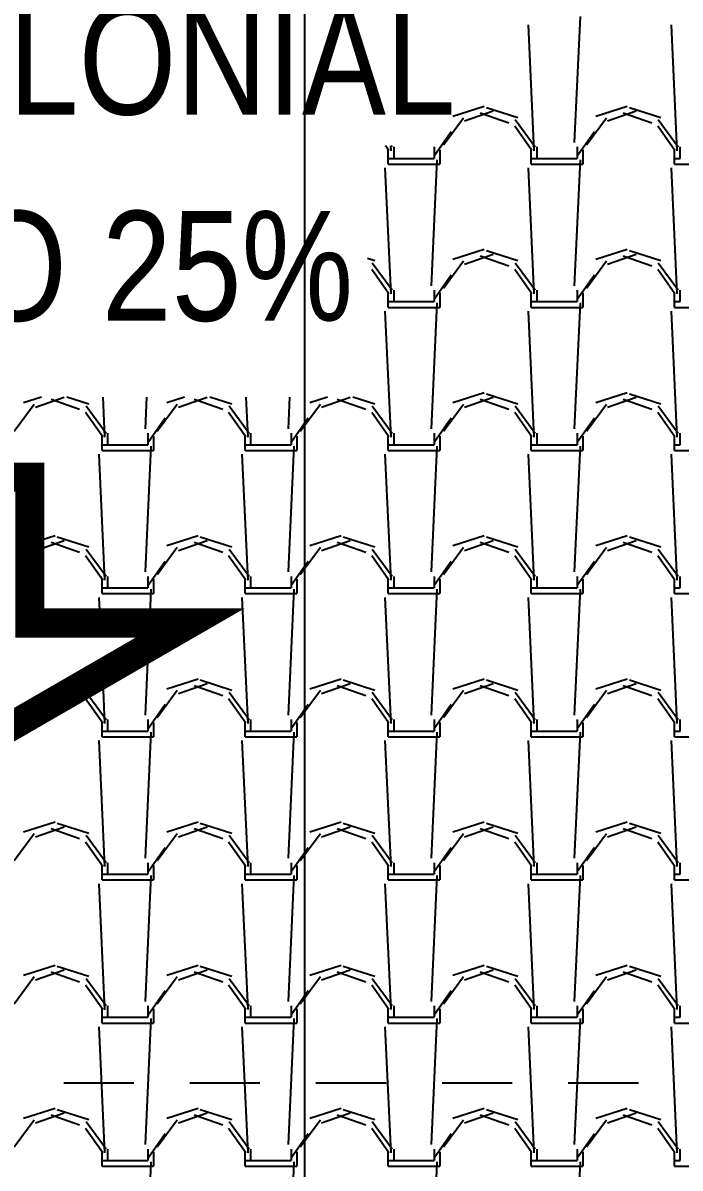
# Model space of a CAD drawing. Header units: millimetres. Extents: x 3923 to 4007, y 744 to 863.
# Drawn here: x 3936.149 to 3937.321, y 836.038 to 838.08 of the extents above; entities that cross this region are included whole.
import ezdxf
from ezdxf.enums import TextEntityAlignment as Align

# ---------------------------------------------------------------- set-up
doc = ezdxf.new("R2010")
doc.units = ezdxf.units.MM
doc.linetypes.add('HIDDEN2', pattern=[0.1875, 0.125, -0.0625])
for name, color, linetype in [('-HIDRO', 8, 'Continuous'), ('E-txt-g', 3, 'Continuous'), ('HID-TUBPRIMARIO', 5, 'Continuous')]:
    doc.layers.add(name, color=color, linetype=linetype)
doc.layers.add('E-Txt-W', color=7, linetype='Continuous', lineweight=20)
doc.styles.add('F2', font='ARIALN.TTF')
doc.styles.add('REG60', font='romans.shx', dxfattribs={"width": 0.8, "height": 0.15})
doc.styles.add('REG80', font='romans.shx', dxfattribs={"width": 0.8, "height": 0.2})

# ---------------------------------------------------------------- blocks, each defined once
blk = doc.blocks.new('Seta')
at = {"color": 2, "const_width": 2}
blk.add_lwpolyline([(10, 15), (10, 25.981), (25, 0), (10, -25.981), (10, -15), (0, -15), (0, 15)], close=True, dxfattribs=at)
blk = doc.blocks.new('TXT-AMB75')
at = {"layer": 'E-txt-g', "style": 'REG80', "width": 0.8, "flags": 8}
blk.add_attdef('TXT', text='', height=0.2, dxfattribs=at).set_placement((0.0055, 0.2964), align=Align.CENTER)
at = {"layer": 'E-Txt-W', "style": 'REG60', "width": 0.8, "flags": 8}
blk.add_attdef('TXT', text='', height=0.15, dxfattribs=at).set_placement((0.0055, 0.0271), align=Align.CENTER)

msp = doc.modelspace()

# ---------------------------------------------------------------- linework, layer by layer
at = {"layer": '-HIDRO', "linetype": 'Continuous'}
for p, q in [((3937.0606, 837.8518), (3937.0504, 838.0763)), ((3937.1329, 837.8664), (3937.1431, 838.091)), ((3937.3157, 837.8518), (3937.3055, 838.0763)), ((3936.9717, 837.9307), (3936.9156, 837.9129)), ((3936.9876, 837.9222), (3936.9366, 837.9043)), ((3937.0155, 837.901), (3936.9644, 837.9188)), ((3937.0315, 837.9106), (3936.9754, 837.9285)), ((3937.2268, 837.9307), (3937.1707, 837.9129)), ((3937.2428, 837.9222), (3937.1917, 837.9043)), ((3937.2706, 837.901), (3937.2196, 837.9188)), ((3937.2867, 837.9106), (3937.2305, 837.9285)), ((3936.9344, 837.9101), (3936.8987, 837.8616)), ((3937.0567, 837.852), (3937.0261, 837.8954)), ((3937.0626, 837.8583), (3937.0269, 837.9067)), ((3937.1896, 837.9101), (3937.1538, 837.8616)), ((3937.3118, 837.852), (3937.2812, 837.8954)), ((3937.3177, 837.8583), (3937.282, 837.9067)), ((3936.9128, 837.8854), (3936.8822, 837.842)), ((3937.168, 837.8854), (3937.1373, 837.842)), ((3936.8015, 837.852), (3936.7956, 837.8604)), ((3936.8005, 837.8279), (3936.8005, 837.8534)), ((3936.8054, 837.8518), (3936.805, 837.8604)), ((3936.8074, 837.8583), (3936.8059, 837.8604)), ((3936.8107, 837.8381), (3936.8107, 837.8585)), ((3936.8821, 837.8585), (3936.8821, 837.8381)), ((3936.8923, 837.8534), (3936.8923, 837.8279)), ((3937.0556, 837.8279), (3937.0556, 837.8534)), ((3937.0658, 837.8381), (3937.0658, 837.8585)), ((3937.1373, 837.8585), (3937.1373, 837.8381)), ((3937.1475, 837.8534), (3937.1475, 837.8279)), ((3937.3108, 837.8279), (3937.3108, 837.8534)), ((3937.321, 837.8381), (3937.321, 837.8585)), ((3936.8005, 837.8381), (3936.8107, 837.8381)), ((3936.8107, 837.8381), (3936.8821, 837.8381)), ((3936.8777, 837.6113), (3936.8879, 837.8358)), ((3937.0556, 837.8381), (3937.0658, 837.8381)), ((3937.0658, 837.8381), (3937.1373, 837.8381)), ((3937.1329, 837.6113), (3937.1431, 837.8358)), ((3937.3108, 837.8381), (3937.321, 837.8381)), ((3936.8054, 837.5966), (3936.7952, 837.8211)), ((3936.8005, 837.8279), (3936.8107, 837.8279)), ((3936.8107, 837.8279), (3936.8923, 837.8279)), ((3937.0606, 837.5966), (3937.0504, 837.8211)), ((3937.0556, 837.8279), (3937.0658, 837.8279)), ((3937.0658, 837.8279), (3937.1475, 837.8279)), ((3937.3157, 837.5966), (3937.3055, 837.8211)), ((3937.3108, 837.8279), (3937.321, 837.8279)), ((3937.321, 837.8279), (3937.4026, 837.8279)), ((3936.9717, 837.6756), (3936.9156, 837.6577)), ((3937.0315, 837.6555), (3936.9754, 837.6733)), ((3937.2268, 837.6756), (3937.1707, 837.6577)), ((3937.2867, 837.6555), (3937.2305, 837.6733)), ((3936.7764, 837.6555), (3936.7634, 837.6596)), ((3936.8074, 837.6031), (3936.7717, 837.6516)), ((3936.9344, 837.655), (3936.8987, 837.6065)), ((3936.9876, 837.6671), (3936.9366, 837.6492)), ((3937.0155, 837.6458), (3936.9644, 837.6637)), ((3937.0626, 837.6031), (3937.0269, 837.6516)), ((3937.1896, 837.655), (3937.1538, 837.6065)), ((3937.2427, 837.6671), (3937.1917, 837.6492)), ((3937.2706, 837.6458), (3937.2196, 837.6637)), ((3937.3177, 837.6031), (3937.282, 837.6516)), ((3936.8015, 837.5968), (3936.7709, 837.6402)), ((3936.9128, 837.6302), (3936.8822, 837.5869)), ((3937.0567, 837.5968), (3937.0261, 837.6402)), ((3937.168, 837.6302), (3937.1373, 837.5869)), ((3937.3118, 837.5968), (3937.2812, 837.6402)), ((3936.8005, 837.5727), (3936.8005, 837.5983)), ((3936.8107, 837.5829), (3936.8107, 837.6034)), ((3936.8821, 837.6034), (3936.8821, 837.5829)), ((3936.8923, 837.5983), (3936.8923, 837.5727)), ((3937.0556, 837.5727), (3937.0556, 837.5983)), ((3937.0658, 837.5829), (3937.0658, 837.6034)), ((3937.1373, 837.6034), (3937.1373, 837.5829)), ((3937.1475, 837.5983), (3937.1475, 837.5727)), ((3937.3108, 837.5727), (3937.3108, 837.5983)), ((3937.321, 837.5829), (3937.321, 837.6034)), ((3936.8054, 837.3415), (3936.7952, 837.566)), ((3936.8005, 837.5829), (3936.8107, 837.5829)), ((3936.8005, 837.5727), (3936.8107, 837.5727)), ((3936.8107, 837.5829), (3936.8821, 837.5829)), ((3936.8107, 837.5727), (3936.8923, 837.5727)), ((3936.8777, 837.3561), (3936.8879, 837.5807)), ((3937.0606, 837.3415), (3937.0504, 837.566)), ((3937.0556, 837.5829), (3937.0658, 837.5829)), ((3937.0556, 837.5727), (3937.0658, 837.5727)), ((3937.0658, 837.5829), (3937.1373, 837.5829)), ((3937.0658, 837.5727), (3937.1475, 837.5727)), ((3937.1329, 837.3561), (3937.1431, 837.5807)), ((3937.3157, 837.3415), (3937.3055, 837.566)), ((3937.3108, 837.5829), (3937.321, 837.5829)), ((3937.3108, 837.5727), (3937.321, 837.5727)), ((3937.321, 837.5727), (3937.4026, 837.5727)), ((3936.182, 837.4127), (3936.1501, 837.4026)), ((3936.2221, 837.4119), (3936.1711, 837.394)), ((3936.25, 837.3906), (3936.199, 837.4085)), ((3936.2661, 837.4003), (3936.2271, 837.4127)), ((3936.2951, 837.3415), (3936.2919, 837.4127)), ((3936.3674, 837.3561), (3936.37, 837.4127)), ((3936.4371, 837.4127), (3936.4053, 837.4026)), ((3936.4773, 837.4119), (3936.4263, 837.394)), ((3936.5052, 837.3906), (3936.4541, 837.4085)), ((3936.5212, 837.4003), (3936.4823, 837.4127)), ((3936.5503, 837.3415), (3936.547, 837.4127)), ((3936.6226, 837.3561), (3936.6251, 837.4127)), ((3936.6923, 837.4127), (3936.6604, 837.4026)), ((3936.7324, 837.4119), (3936.6814, 837.394)), ((3936.7603, 837.3906), (3936.7093, 837.4085)), ((3936.7764, 837.4003), (3936.7374, 837.4127)), ((3936.9717, 837.4204), (3936.9156, 837.4026)), ((3936.9876, 837.4119), (3936.9366, 837.394)), ((3937.0155, 837.3906), (3936.9644, 837.4085)), ((3937.0315, 837.4003), (3936.9754, 837.4182)), ((3937.2268, 837.4204), (3937.1707, 837.4026)), ((3937.2427, 837.4119), (3937.1917, 837.394)), ((3937.2706, 837.3906), (3937.2196, 837.4085)), ((3937.2867, 837.4003), (3937.2305, 837.4182)), ((3936.169, 837.3998), (3936.1332, 837.3513)), ((3936.2912, 837.3417), (3936.2606, 837.3851)), ((3936.2971, 837.348), (3936.2614, 837.3964)), ((3936.4241, 837.3998), (3936.3884, 837.3513)), ((3936.5464, 837.3417), (3936.5157, 837.3851)), ((3936.5523, 837.348), (3936.5166, 837.3964)), ((3936.6793, 837.3998), (3936.6435, 837.3513)), ((3936.8015, 837.3417), (3936.7709, 837.3851)), ((3936.8074, 837.348), (3936.7717, 837.3964)), ((3936.9344, 837.3998), (3936.8987, 837.3513)), ((3937.0567, 837.3417), (3937.0261, 837.3851)), ((3937.0626, 837.348), (3937.0269, 837.3964)), ((3937.1896, 837.3998), (3937.1538, 837.3513)), ((3937.3118, 837.3417), (3937.2812, 837.3851)), ((3937.3177, 837.348), (3937.282, 837.3964)), ((3936.4025, 837.3751), (3936.3719, 837.3317)), ((3936.6577, 837.3751), (3936.627, 837.3317)), ((3936.9128, 837.3751), (3936.8822, 837.3317)), ((3937.168, 837.3751), (3937.1374, 837.3317)), ((3936.2902, 837.3176), (3936.2902, 837.3431)), ((3936.3004, 837.3278), (3936.3004, 837.3482)), ((3936.3718, 837.3482), (3936.3718, 837.3278)), ((3936.382, 837.3431), (3936.382, 837.3176)), ((3936.5453, 837.3176), (3936.5453, 837.3431)), ((3936.5555, 837.3278), (3936.5555, 837.3482)), ((3936.627, 837.3482), (3936.627, 837.3278)), ((3936.6372, 837.3431), (3936.6372, 837.3176)), ((3936.8005, 837.3176), (3936.8005, 837.3431)), ((3936.8107, 837.3278), (3936.8107, 837.3482)), ((3936.8821, 837.3482), (3936.8821, 837.3278)), ((3936.8923, 837.3431), (3936.8923, 837.3176)), ((3937.0556, 837.3176), (3937.0556, 837.3431)), ((3937.0658, 837.3278), (3937.0658, 837.3482)), ((3937.1373, 837.3482), (3937.1373, 837.3278)), ((3937.1475, 837.3431), (3937.1475, 837.3176)), ((3937.3108, 837.3176), (3937.3108, 837.3431)), ((3937.321, 837.3278), (3937.321, 837.3482)), ((3936.2902, 837.3278), (3936.3004, 837.3278)), ((3936.3004, 837.3278), (3936.3718, 837.3278)), ((3936.3674, 837.101), (3936.3776, 837.3255)), ((3936.5453, 837.3278), (3936.5555, 837.3278)), ((3936.5555, 837.3278), (3936.627, 837.3278)), ((3936.6226, 837.101), (3936.6328, 837.3255)), ((3936.8005, 837.3278), (3936.8107, 837.3278)), ((3936.8107, 837.3278), (3936.8821, 837.3278)), ((3936.8777, 837.101), (3936.8879, 837.3255)), ((3937.0556, 837.3278), (3937.0658, 837.3278)), ((3937.0658, 837.3278), (3937.1373, 837.3278)), ((3937.1329, 837.101), (3937.1431, 837.3255)), ((3937.3108, 837.3278), (3937.321, 837.3278)), ((3936.2951, 837.0863), (3936.2849, 837.3108)), ((3936.2902, 837.3176), (3936.3004, 837.3176)), ((3936.3004, 837.3176), (3936.382, 837.3176)), ((3936.5503, 837.0863), (3936.5401, 837.3108)), ((3936.5453, 837.3176), (3936.5555, 837.3176)), ((3936.5555, 837.3176), (3936.6372, 837.3176)), ((3936.8054, 837.0863), (3936.7952, 837.3108)), ((3936.8005, 837.3176), (3936.8107, 837.3176)), ((3936.8107, 837.3176), (3936.8923, 837.3176)), ((3937.0606, 837.0863), (3937.0504, 837.3108)), ((3937.0556, 837.3176), (3937.0658, 837.3176)), ((3937.0658, 837.3176), (3937.1475, 837.3176)), ((3937.3157, 837.0863), (3937.3055, 837.3108)), ((3937.3108, 837.3176), (3937.321, 837.3176)), ((3937.321, 837.3176), (3937.4026, 837.3176)), ((3936.2062, 837.1653), (3936.1613, 837.151)), ((3936.2661, 837.1452), (3936.2099, 837.163)), ((3936.4614, 837.1653), (3936.4053, 837.1474)), ((3936.5212, 837.1452), (3936.4651, 837.163)), ((3936.7166, 837.1653), (3936.6604, 837.1474)), ((3936.7764, 837.1452), (3936.7202, 837.163)), ((3936.9717, 837.1653), (3936.9156, 837.1474)), ((3937.0315, 837.1452), (3936.9754, 837.163)), ((3937.2268, 837.1653), (3937.1707, 837.1474)), ((3937.2867, 837.1452), (3937.2305, 837.163)), ((3936.169, 837.1447), (3936.1613, 837.1343)), ((3936.2221, 837.1567), (3936.1711, 837.1389)), ((3936.25, 837.1355), (3936.199, 837.1534)), ((3936.2972, 837.0928), (3936.2614, 837.1413)), ((3936.4241, 837.1447), (3936.3884, 837.0962)), ((3936.4773, 837.1567), (3936.4263, 837.1389)), ((3936.5052, 837.1355), (3936.4542, 837.1534)), ((3936.5523, 837.0928), (3936.5166, 837.1413)), ((3936.6793, 837.1447), (3936.6435, 837.0962)), ((3936.7324, 837.1567), (3936.6814, 837.1389)), ((3936.7603, 837.1355), (3936.7093, 837.1534)), ((3936.8074, 837.0928), (3936.7717, 837.1413)), ((3936.9344, 837.1447), (3936.8987, 837.0962)), ((3936.9876, 837.1567), (3936.9366, 837.1389)), ((3937.0155, 837.1355), (3936.9645, 837.1534)), ((3937.0626, 837.0928), (3937.0269, 837.1413)), ((3937.1896, 837.1447), (3937.1538, 837.0962)), ((3937.2427, 837.1567), (3937.1917, 837.1389)), ((3937.2706, 837.1355), (3937.2196, 837.1534)), ((3937.3177, 837.0928), (3937.282, 837.1413)), ((3936.2912, 837.0865), (3936.2606, 837.1299)), ((3936.4025, 837.1199), (3936.3719, 837.0766)), ((3936.5464, 837.0865), (3936.5157, 837.1299)), ((3936.6577, 837.1199), (3936.627, 837.0766)), ((3936.8015, 837.0865), (3936.7709, 837.1299)), ((3936.9128, 837.1199), (3936.8822, 837.0766)), ((3937.0567, 837.0865), (3937.0261, 837.1299)), ((3937.168, 837.1199), (3937.1374, 837.0766)), ((3937.3118, 837.0865), (3937.2812, 837.1299)), ((3936.2902, 837.0624), (3936.2902, 837.088)), ((3936.3004, 837.0726), (3936.3004, 837.0931)), ((3936.3718, 837.0931), (3936.3718, 837.0726)), ((3936.382, 837.088), (3936.382, 837.0624)), ((3936.5453, 837.0624), (3936.5453, 837.088)), ((3936.5555, 837.0726), (3936.5555, 837.0931)), ((3936.627, 837.0931), (3936.627, 837.0726)), ((3936.6372, 837.088), (3936.6372, 837.0624)), ((3936.8005, 837.0624), (3936.8005, 837.088)), ((3936.8107, 837.0726), (3936.8107, 837.0931)), ((3936.8821, 837.0931), (3936.8821, 837.0726)), ((3936.8923, 837.088), (3936.8923, 837.0624)), ((3937.0556, 837.0624), (3937.0556, 837.088)), ((3937.0658, 837.0726), (3937.0658, 837.0931)), ((3937.1373, 837.0931), (3937.1373, 837.0726)), ((3937.1475, 837.088), (3937.1475, 837.0624)), ((3937.3108, 837.0624), (3937.3108, 837.088)), ((3937.321, 837.0726), (3937.321, 837.0931)), ((3936.287, 837.01), (3936.2849, 837.0557)), ((3936.2902, 837.0726), (3936.3004, 837.0726)), ((3936.2902, 837.0624), (3936.3004, 837.0624)), ((3936.3004, 837.0726), (3936.3718, 837.0726)), ((3936.3004, 837.0624), (3936.382, 837.0624)), ((3936.3749, 837.01), (3936.3776, 837.0704)), ((3936.5503, 836.8312), (3936.5401, 837.0557)), ((3936.5453, 837.0726), (3936.5555, 837.0726)), ((3936.5453, 837.0624), (3936.5555, 837.0624)), ((3936.5555, 837.0726), (3936.627, 837.0726)), ((3936.5555, 837.0624), (3936.6372, 837.0624)), ((3936.6226, 836.8458), (3936.6328, 837.0704)), ((3936.8054, 836.8312), (3936.7952, 837.0557)), ((3936.8005, 837.0726), (3936.8107, 837.0726)), ((3936.8005, 837.0624), (3936.8107, 837.0624)), ((3936.8107, 837.0726), (3936.8821, 837.0726)), ((3936.8107, 837.0624), (3936.8923, 837.0624)), ((3936.8777, 836.8458), (3936.8879, 837.0704)), ((3937.0606, 836.8312), (3937.0504, 837.0557)), ((3937.0556, 837.0726), (3937.0658, 837.0726)), ((3937.0556, 837.0624), (3937.0658, 837.0624)), ((3937.0658, 837.0726), (3937.1373, 837.0726)), ((3937.0658, 837.0624), (3937.1475, 837.0624)), ((3937.1329, 836.8458), (3937.1431, 837.0704)), ((3937.3157, 836.8312), (3937.3055, 837.0557)), ((3937.3108, 837.0726), (3937.321, 837.0726)), ((3937.3108, 837.0624), (3937.321, 837.0624)), ((3937.321, 837.0624), (3937.4026, 837.0624)), ((3936.3674, 836.8458), (3936.3729, 836.9673)), ((3936.2951, 836.8311), (3936.2911, 836.9201)), ((3936.2661, 836.89), (3936.2486, 836.8956)), ((3936.4614, 836.9101), (3936.4053, 836.8923)), ((3936.4773, 836.9016), (3936.4263, 836.8837)), ((3936.5052, 836.8803), (3936.4542, 836.8982)), ((3936.5212, 836.89), (3936.4651, 836.9079)), ((3936.7166, 836.9101), (3936.6604, 836.8923)), ((3936.7324, 836.9016), (3936.6814, 836.8837)), ((3936.7603, 836.8803), (3936.7093, 836.8982)), ((3936.7764, 836.89), (3936.7202, 836.9079)), ((3936.9717, 836.9101), (3936.9156, 836.8923)), ((3936.9876, 836.9016), (3936.9366, 836.8837)), ((3937.0155, 836.8803), (3936.9645, 836.8982)), ((3937.0315, 836.89), (3936.9754, 836.9079)), ((3937.2268, 836.9101), (3937.1707, 836.8923)), ((3937.2427, 836.9016), (3937.1917, 836.8837)), ((3937.2706, 836.8803), (3937.2196, 836.8982)), ((3937.2867, 836.89), (3937.2305, 836.9079)), ((3936.25, 836.8803), (3936.2328, 836.8864)), ((3936.2912, 836.8314), (3936.2606, 836.8748)), ((3936.2972, 836.8377), (3936.2614, 836.8861)), ((3936.4241, 836.8895), (3936.3884, 836.841)), ((3936.5464, 836.8314), (3936.5157, 836.8748)), ((3936.5523, 836.8377), (3936.5166, 836.8861)), ((3936.6793, 836.8895), (3936.6435, 836.841)), ((3936.8015, 836.8314), (3936.7709, 836.8748)), ((3936.8074, 836.8377), (3936.7717, 836.8861)), ((3936.9344, 836.8895), (3936.8987, 836.841)), ((3937.0567, 836.8314), (3937.0261, 836.8748)), ((3937.0626, 836.8377), (3937.0269, 836.8861)), ((3937.1896, 836.8895), (3937.1538, 836.841)), ((3937.3118, 836.8314), (3937.2812, 836.8748)), ((3937.3177, 836.8377), (3937.282, 836.8861)), ((3936.4025, 836.8648), (3936.3719, 836.8214)), ((3936.6577, 836.8648), (3936.627, 836.8214)), ((3936.9128, 836.8648), (3936.8822, 836.8214)), ((3937.168, 836.8648), (3937.1374, 836.8214)), ((3936.2902, 836.8073), (3936.2902, 836.8328)), ((3936.3004, 836.8175), (3936.3004, 836.8379)), ((3936.3718, 836.8379), (3936.3718, 836.8175)), ((3936.382, 836.8328), (3936.382, 836.8073)), ((3936.5453, 836.8073), (3936.5453, 836.8328)), ((3936.5555, 836.8175), (3936.5555, 836.8379)), ((3936.627, 836.8379), (3936.627, 836.8175)), ((3936.6372, 836.8328), (3936.6372, 836.8073)), ((3936.8005, 836.8073), (3936.8005, 836.8328)), ((3936.8107, 836.8175), (3936.8107, 836.8379)), ((3936.8821, 836.8379), (3936.8821, 836.8175)), ((3936.8923, 836.8328), (3936.8923, 836.8073)), ((3937.0556, 836.8073), (3937.0556, 836.8328)), ((3937.0658, 836.8175), (3937.0658, 836.8379)), ((3937.1373, 836.8379), (3937.1373, 836.8175)), ((3937.1475, 836.8328), (3937.1475, 836.8073)), ((3937.3108, 836.8073), (3937.3108, 836.8328)), ((3937.321, 836.8175), (3937.321, 836.8379)), ((3936.2902, 836.8175), (3936.3004, 836.8175)), ((3936.3004, 836.8175), (3936.3718, 836.8175)), ((3936.3674, 836.5907), (3936.3776, 836.8152)), ((3936.5453, 836.8175), (3936.5555, 836.8175)), ((3936.5555, 836.8175), (3936.627, 836.8175)), ((3936.6226, 836.5907), (3936.6328, 836.8152)), ((3936.8005, 836.8175), (3936.8107, 836.8175)), ((3936.8107, 836.8175), (3936.8821, 836.8175)), ((3936.8777, 836.5907), (3936.8879, 836.8152)), ((3937.0556, 836.8175), (3937.0658, 836.8175)), ((3937.0658, 836.8175), (3937.1373, 836.8175)), ((3937.1329, 836.5907), (3937.1431, 836.8152)), ((3937.3108, 836.8175), (3937.321, 836.8175)), ((3936.2951, 836.576), (3936.2849, 836.8005)), ((3936.2902, 836.8073), (3936.3004, 836.8073)), ((3936.3004, 836.8073), (3936.382, 836.8073)), ((3936.5503, 836.576), (3936.5401, 836.8005)), ((3936.5453, 836.8073), (3936.5555, 836.8073)), ((3936.5555, 836.8073), (3936.6372, 836.8073)), ((3936.8054, 836.576), (3936.7952, 836.8005)), ((3936.8005, 836.8073), (3936.8107, 836.8073)), ((3936.8107, 836.8073), (3936.8923, 836.8073)), ((3937.0606, 836.576), (3937.0504, 836.8005)), ((3937.0556, 836.8073), (3937.0658, 836.8073)), ((3937.0658, 836.8073), (3937.1475, 836.8073)), ((3937.3157, 836.576), (3937.3055, 836.8005)), ((3937.3108, 836.8073), (3937.321, 836.8073)), ((3937.321, 836.8073), (3937.4026, 836.8073)), ((3936.2062, 836.655), (3936.1501, 836.6371)), ((3936.2661, 836.6349), (3936.2099, 836.6527)), ((3936.4614, 836.655), (3936.4053, 836.6371)), ((3936.5212, 836.6349), (3936.4651, 836.6527)), ((3936.7166, 836.655), (3936.6604, 836.6371)), ((3936.7764, 836.6349), (3936.7202, 836.6527)), ((3936.9717, 836.655), (3936.9156, 836.6371)), ((3937.0315, 836.6349), (3936.9754, 836.6527)), ((3937.2268, 836.655), (3937.1707, 836.6371)), ((3937.2867, 836.6349), (3937.2305, 836.6527)), ((3936.169, 836.6344), (3936.1332, 836.5859)), ((3936.2221, 836.6464), (3936.1711, 836.6286)), ((3936.25, 836.6252), (3936.199, 836.6431)), ((3936.2972, 836.5825), (3936.2614, 836.631)), ((3936.4241, 836.6344), (3936.3884, 836.5859)), ((3936.4773, 836.6464), (3936.4263, 836.6286)), ((3936.5052, 836.6252), (3936.4542, 836.6431)), ((3936.5523, 836.5825), (3936.5166, 836.631)), ((3936.6793, 836.6344), (3936.6435, 836.5859)), ((3936.7324, 836.6464), (3936.6814, 836.6286)), ((3936.7603, 836.6252), (3936.7093, 836.6431)), ((3936.8074, 836.5825), (3936.7717, 836.631)), ((3936.9344, 836.6344), (3936.8987, 836.5859)), ((3936.9876, 836.6464), (3936.9366, 836.6286)), ((3937.0155, 836.6252), (3936.9645, 836.6431)), ((3937.0626, 836.5825), (3937.0269, 836.631)), ((3937.1896, 836.6344), (3937.1538, 836.5859)), ((3937.2427, 836.6464), (3937.1917, 836.6286)), ((3937.2706, 836.6252), (3937.2196, 836.6431)), ((3937.3177, 836.5825), (3937.282, 836.631)), ((3936.2912, 836.5762), (3936.2606, 836.6196)), ((3936.4025, 836.6096), (3936.3719, 836.5663)), ((3936.5464, 836.5762), (3936.5157, 836.6196)), ((3936.6577, 836.6096), (3936.6271, 836.5663)), ((3936.8015, 836.5762), (3936.7709, 836.6196)), ((3936.9128, 836.6096), (3936.8822, 836.5663)), ((3937.0567, 836.5762), (3937.026, 836.6196)), ((3937.168, 836.6097), (3937.1374, 836.5663)), ((3937.3118, 836.5762), (3937.2812, 836.6196)), ((3936.2902, 836.5521), (3936.2902, 836.5777)), ((3936.3004, 836.5623), (3936.3004, 836.5828)), ((3936.3718, 836.5828), (3936.3718, 836.5623)), ((3936.382, 836.5777), (3936.382, 836.5521)), ((3936.5453, 836.5521), (3936.5453, 836.5777)), ((3936.5555, 836.5623), (3936.5555, 836.5828)), ((3936.627, 836.5828), (3936.627, 836.5623)), ((3936.6372, 836.5777), (3936.6372, 836.5521)), ((3936.8005, 836.5521), (3936.8005, 836.5777)), ((3936.8107, 836.5623), (3936.8107, 836.5828)), ((3936.8821, 836.5828), (3936.8821, 836.5623)), ((3936.8923, 836.5777), (3936.8923, 836.5521)), ((3937.0556, 836.5521), (3937.0556, 836.5777)), ((3937.0658, 836.5623), (3937.0658, 836.5828)), ((3937.1373, 836.5828), (3937.1373, 836.5623)), ((3937.1475, 836.5777), (3937.1475, 836.5521)), ((3937.3108, 836.5521), (3937.3108, 836.5777)), ((3937.321, 836.5623), (3937.321, 836.5828)), ((3936.2951, 836.3208), (3936.2849, 836.5454)), ((3936.2902, 836.5623), (3936.3004, 836.5623)), ((3936.2902, 836.5521), (3936.3004, 836.5521)), ((3936.3004, 836.5623), (3936.3718, 836.5623)), ((3936.3004, 836.5521), (3936.382, 836.5521)), ((3936.3674, 836.3355), (3936.3776, 836.5601)), ((3936.5503, 836.3209), (3936.5401, 836.5454)), ((3936.5453, 836.5623), (3936.5555, 836.5623)), ((3936.5453, 836.5521), (3936.5555, 836.5521)), ((3936.5555, 836.5623), (3936.627, 836.5623)), ((3936.5555, 836.5521), (3936.6372, 836.5521)), ((3936.6226, 836.3355), (3936.6328, 836.5601)), ((3936.8054, 836.3209), (3936.7952, 836.5454)), ((3936.8005, 836.5623), (3936.8107, 836.5623)), ((3936.8005, 836.5521), (3936.8107, 836.5521)), ((3936.8107, 836.5623), (3936.8821, 836.5623)), ((3936.8107, 836.5521), (3936.8923, 836.5521)), ((3936.8777, 836.3355), (3936.8879, 836.5601)), ((3937.0606, 836.3209), (3937.0504, 836.5454)), ((3937.0556, 836.5623), (3937.0658, 836.5623)), ((3937.0556, 836.5521), (3937.0658, 836.5521)), ((3937.0658, 836.5623), (3937.1373, 836.5623)), ((3937.0658, 836.5521), (3937.1475, 836.5521)), ((3937.1329, 836.3355), (3937.1431, 836.5601)), ((3937.3157, 836.3209), (3937.3055, 836.5454)), ((3937.3108, 836.5623), (3937.321, 836.5623)), ((3937.3108, 836.5521), (3937.321, 836.5521)), ((3937.321, 836.5521), (3937.4026, 836.5521)), ((3936.2062, 836.3998), (3936.1501, 836.382)), ((3936.2221, 836.3913), (3936.1711, 836.3734)), ((3936.25, 836.37), (3936.199, 836.3879)), ((3936.2661, 836.3797), (3936.2099, 836.3976)), ((3936.4614, 836.3998), (3936.4053, 836.382)), ((3936.4773, 836.3913), (3936.4263, 836.3734)), ((3936.5052, 836.37), (3936.4542, 836.3879)), ((3936.5212, 836.3797), (3936.4651, 836.3976)), ((3936.7166, 836.3998), (3936.6604, 836.382)), ((3936.7324, 836.3913), (3936.6814, 836.3734)), ((3936.7603, 836.37), (3936.7093, 836.3879)), ((3936.7764, 836.3797), (3936.7202, 836.3976)), ((3936.9717, 836.3998), (3936.9156, 836.382)), ((3936.9876, 836.3913), (3936.9366, 836.3734)), ((3937.0155, 836.37), (3936.9645, 836.3879)), ((3937.0315, 836.3797), (3936.9754, 836.3976)), ((3937.2268, 836.3998), (3937.1707, 836.382)), ((3937.2427, 836.3913), (3937.1917, 836.3734)), ((3937.2706, 836.37), (3937.2196, 836.3879)), ((3937.2867, 836.3797), (3937.2305, 836.3976)), ((3936.169, 836.3792), (3936.1332, 836.3307)), ((3936.2912, 836.3211), (3936.2606, 836.3645)), ((3936.2972, 836.3274), (3936.2614, 836.3758)), ((3936.4241, 836.3792), (3936.3884, 836.3307)), ((3936.5464, 836.3211), (3936.5157, 836.3645)), ((3936.5523, 836.3274), (3936.5166, 836.3758)), ((3936.6793, 836.3792), (3936.6435, 836.3307)), ((3936.8015, 836.3211), (3936.7709, 836.3645)), ((3936.8075, 836.3274), (3936.7717, 836.3758)), ((3936.9344, 836.3792), (3936.8987, 836.3307)), ((3937.0567, 836.3211), (3937.026, 836.3645)), ((3937.0626, 836.3274), (3937.0269, 836.3758)), ((3937.1896, 836.3792), (3937.1538, 836.3307)), ((3937.3118, 836.3211), (3937.2812, 836.3645)), ((3937.3177, 836.3274), (3937.282, 836.3758)), ((3936.4025, 836.3545), (3936.3719, 836.3111)), ((3936.6577, 836.3545), (3936.6271, 836.3111)), ((3936.9128, 836.3545), (3936.8822, 836.3111)), ((3937.168, 836.3545), (3937.1374, 836.3111)), ((3936.2902, 836.297), (3936.2902, 836.3225)), ((3936.3004, 836.3072), (3936.3004, 836.3276)), ((3936.3718, 836.3276), (3936.3718, 836.3072)), ((3936.382, 836.3225), (3936.382, 836.297)), ((3936.5453, 836.297), (3936.5453, 836.3225)), ((3936.5555, 836.3072), (3936.5555, 836.3276)), ((3936.627, 836.3276), (3936.627, 836.3072)), ((3936.6372, 836.3225), (3936.6372, 836.297)), ((3936.8005, 836.297), (3936.8005, 836.3225)), ((3936.8107, 836.3072), (3936.8107, 836.3276)), ((3936.8821, 836.3276), (3936.8821, 836.3072)), ((3936.8923, 836.3225), (3936.8923, 836.297)), ((3937.0556, 836.297), (3937.0556, 836.3225)), ((3937.0658, 836.3072), (3937.0658, 836.3276)), ((3937.1373, 836.3276), (3937.1373, 836.3072)), ((3937.1475, 836.3225), (3937.1475, 836.297)), ((3937.3108, 836.297), (3937.3108, 836.3225)), ((3937.321, 836.3072), (3937.321, 836.3276)), ((3936.2902, 836.3072), (3936.3004, 836.3072)), ((3936.3004, 836.3072), (3936.3718, 836.3072)), ((3936.3674, 836.0804), (3936.3776, 836.3049)), ((3936.5453, 836.3072), (3936.5555, 836.3072)), ((3936.5555, 836.3072), (3936.627, 836.3072)), ((3936.6226, 836.0804), (3936.6328, 836.3049)), ((3936.8005, 836.3072), (3936.8107, 836.3072)), ((3936.8107, 836.3072), (3936.8821, 836.3072)), ((3936.8777, 836.0804), (3936.8879, 836.3049)), ((3937.0556, 836.3072), (3937.0658, 836.3072)), ((3937.0658, 836.3072), (3937.1373, 836.3072)), ((3937.1329, 836.0804), (3937.1431, 836.3049)), ((3937.3108, 836.3072), (3937.321, 836.3072)), ((3936.2951, 836.0657), (3936.2849, 836.2902)), ((3936.2902, 836.297), (3936.3004, 836.297)), ((3936.3004, 836.297), (3936.382, 836.297)), ((3936.5503, 836.0657), (3936.5401, 836.2902)), ((3936.5453, 836.297), (3936.5555, 836.297)), ((3936.5555, 836.297), (3936.6372, 836.297)), ((3936.8054, 836.0657), (3936.7952, 836.2902)), ((3936.8005, 836.297), (3936.8107, 836.297)), ((3936.8107, 836.297), (3936.8923, 836.297)), ((3937.0606, 836.0657), (3937.0504, 836.2902)), ((3937.0556, 836.297), (3937.0658, 836.297)), ((3937.0658, 836.297), (3937.1475, 836.297)), ((3937.3157, 836.0657), (3937.3055, 836.2902)), ((3937.3108, 836.297), (3937.321, 836.297)), ((3937.321, 836.297), (3937.4026, 836.297)), ((3936.2062, 836.1447), (3936.1501, 836.1268)), ((3936.2661, 836.1246), (3936.2099, 836.1424)), ((3936.4614, 836.1447), (3936.4053, 836.1268)), ((3936.5212, 836.1246), (3936.4651, 836.1424)), ((3936.7166, 836.1447), (3936.6604, 836.1268)), ((3936.7764, 836.1246), (3936.7202, 836.1424)), ((3936.9717, 836.1447), (3936.9156, 836.1268)), ((3937.0315, 836.1246), (3936.9754, 836.1424)), ((3937.2268, 836.1447), (3937.1707, 836.1268)), ((3937.2867, 836.1246), (3937.2305, 836.1424)), ((3936.169, 836.1241), (3936.1332, 836.0756)), ((3936.2221, 836.1361), (3936.1711, 836.1183)), ((3936.25, 836.1149), (3936.199, 836.1328)), ((3936.2972, 836.0722), (3936.2614, 836.1207)), ((3936.4241, 836.1241), (3936.3884, 836.0756)), ((3936.4773, 836.1361), (3936.4263, 836.1183)), ((3936.5052, 836.1149), (3936.4542, 836.1328)), ((3936.5523, 836.0722), (3936.5166, 836.1207)), ((3936.6793, 836.1241), (3936.6435, 836.0756)), ((3936.7324, 836.1361), (3936.6814, 836.1183)), ((3936.7603, 836.1149), (3936.7093, 836.1328)), ((3936.8075, 836.0722), (3936.7717, 836.1207)), ((3936.9344, 836.1241), (3936.8987, 836.0756)), ((3936.9876, 836.1361), (3936.9366, 836.1183)), ((3937.0155, 836.1149), (3936.9645, 836.1328)), ((3937.0626, 836.0722), (3937.0269, 836.1207)), ((3937.1895, 836.1241), (3937.1538, 836.0756)), ((3937.2427, 836.1361), (3937.1917, 836.1183)), ((3937.2706, 836.1149), (3937.2196, 836.1328)), ((3937.3177, 836.0722), (3937.282, 836.1207)), ((3936.2912, 836.0659), (3936.2606, 836.1093)), ((3936.4025, 836.0993), (3936.3719, 836.056)), ((3936.5464, 836.0659), (3936.5157, 836.1093)), ((3936.6577, 836.0993), (3936.6271, 836.056)), ((3936.8015, 836.0659), (3936.7709, 836.1093)), ((3936.9128, 836.0994), (3936.8822, 836.056)), ((3937.0567, 836.0659), (3937.026, 836.1093)), ((3937.168, 836.0994), (3937.1374, 836.056)), ((3937.3118, 836.0659), (3937.2812, 836.1093)), ((3936.2902, 836.0418), (3936.2902, 836.0674)), ((3936.3004, 836.052), (3936.3004, 836.0725)), ((3936.3718, 836.0725), (3936.3718, 836.052)), ((3936.382, 836.0674), (3936.382, 836.0418)), ((3936.5453, 836.0418), (3936.5453, 836.0674)), ((3936.5555, 836.052), (3936.5555, 836.0725)), ((3936.627, 836.0725), (3936.627, 836.052)), ((3936.6372, 836.0674), (3936.6372, 836.0418)), ((3936.8005, 836.0418), (3936.8005, 836.0674)), ((3936.8107, 836.052), (3936.8107, 836.0725)), ((3936.8821, 836.0725), (3936.8821, 836.052)), ((3936.8923, 836.0674), (3936.8923, 836.0418)), ((3937.0556, 836.0418), (3937.0556, 836.0674)), ((3937.0658, 836.052), (3937.0658, 836.0725)), ((3937.1373, 836.0725), (3937.1373, 836.052)), ((3937.1475, 836.0674), (3937.1475, 836.0418)), ((3937.3108, 836.0418), (3937.3108, 836.0674)), ((3937.321, 836.052), (3937.321, 836.0725)), ((3936.2902, 836.052), (3936.3004, 836.052)), ((3936.2902, 836.0418), (3936.3004, 836.0418)), ((3936.3004, 836.052), (3936.3718, 836.052)), ((3936.3004, 836.0418), (3936.382, 836.0418)), ((3936.3674, 835.8252), (3936.3776, 836.0498)), ((3936.5453, 836.052), (3936.5555, 836.052)), ((3936.5453, 836.0418), (3936.5555, 836.0418)), ((3936.5555, 836.052), (3936.627, 836.052)), ((3936.5555, 836.0418), (3936.6372, 836.0418)), ((3936.6226, 835.8252), (3936.6328, 836.0498)), ((3936.8005, 836.052), (3936.8107, 836.052)), ((3936.8005, 836.0418), (3936.8107, 836.0418)), ((3936.8107, 836.052), (3936.8821, 836.052)), ((3936.8107, 836.0418), (3936.8923, 836.0418)), ((3936.8777, 835.8252), (3936.8879, 836.0498)), ((3937.0556, 836.052), (3937.0658, 836.052)), ((3937.0556, 836.0418), (3937.0658, 836.0418)), ((3937.0658, 836.052), (3937.1373, 836.052)), ((3937.0658, 836.0418), (3937.1475, 836.0418)), ((3937.1329, 835.8252), (3937.1431, 836.0498)), ((3937.3108, 836.052), (3937.321, 836.052)), ((3937.3108, 836.0418), (3937.321, 836.0418)), ((3937.321, 836.0418), (3937.4026, 836.0418))]:
    msp.add_line(p, q, dxfattribs=at)
at = {"layer": '-HIDRO', "linetype": 'HIDDEN2'}
msp.add_line((3938.3715, 836.19), (3932.2479, 836.19), dxfattribs=at)
at = {"layer": 'HID-TUBPRIMARIO'}
msp.add_line((3936.6518, 828.7752), (3936.6518, 842.9034), dxfattribs=at)

# ---------------------------------------------------------------- block references
at = {"layer": '-HIDRO'}
ref = msp.add_blockref('TXT-AMB75', (3935.798, 837.5488), dxfattribs=dict(at, xscale=-1.240029, yscale=1.240029, zscale=1.240029))
ref.add_attrib('TXT', 'TELHADO COLONIAL', dxfattribs={"layer": 'E-txt-g', "color": 2, "height": 0.195615, "style": 'F2'}).set_placement((3935.7939, 837.9164), align=Align.CENTER)
ref.add_attrib('TXT', 'INCLINAÇÃO 25%', dxfattribs={"layer": 'E-Txt-W', "height": 0.195615, "style": 'F2'}).set_placement((3935.798, 837.5488), align=Align.CENTER)
at = {"layer": '-HIDRO', "xscale": -0.02600488799997635, "yscale": 0.02600488799997635, "zscale": 0.02600488799997635, "rotation": 90.00000000000007}
msp.add_blockref('Seta', (3935.7712, 837.27), dxfattribs=at)

doc.saveas('drawing.dxf')
